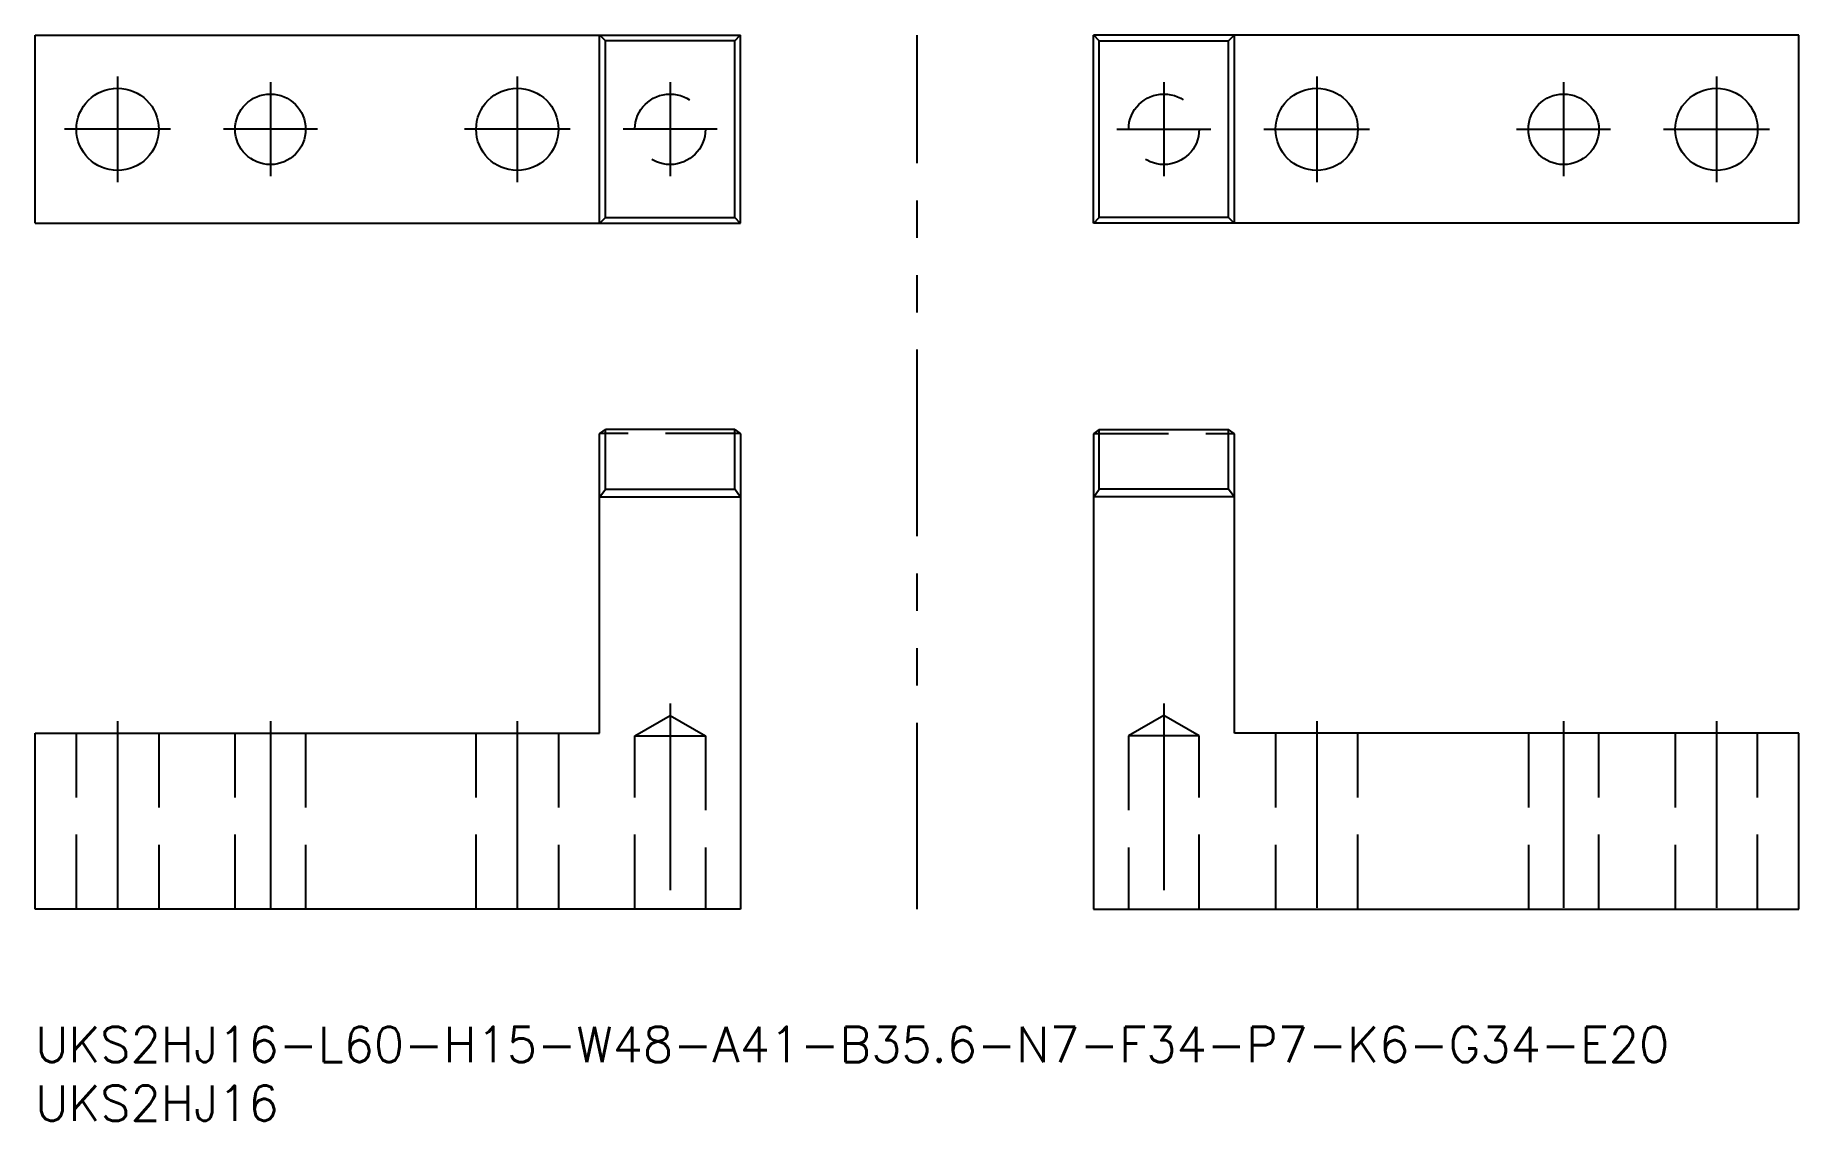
# Model space of a CAD drawing. Extents: x 0 to 150, y -8 to 84.
import ezdxf

# ---------------------------------------------------------------- set-up
doc = ezdxf.new("R2010")
doc.units = 0
doc.header["$LTSCALE"] = 0.5
for name, pattern in [('CENTER', [50.8, 31.75, -6.35, 6.35, -6.35]), ('DASHED', [19.05, 12.7, -6.35]), ('PHANTOM', [63.5, 31.75, -6.35, 6.35, -6.35, 6.35, -6.35])]:
    doc.linetypes.add(name, pattern=pattern)
for name, color, linetype in [('MSM_CENTER', 1, 'CENTER'), ('MSM_CONTINUOUS', 7, 'CONTINUOUS'), ('MSM_DASHED', 4, 'DASHED'), ('MSM_IMAGINARY', 6, 'PHANTOM'), ('MSM_PART_NUMBER', 7, 'CONTINUOUS')]:
    doc.layers.add(name, color=color, linetype=linetype)
doc.styles.get("Standard").update_dxf_attribs({"font": 'txt.shx', "height": 1, "bigfont": 'bigfont.shx'})

# ---------------------------------------------------------------- blocks, each defined once
blk = doc.blocks.new('*U44')
at = {"layer": 'MSM_PART_NUMBER'}
blk.add_text('UKS2HJ16-L60-H15-W48-A41-B35.6-N7-F34-P7-K6-G34-E20', height=3, dxfattribs=at).set_placement((0, -3))
blk = doc.blocks.new('*U45')
at = {"layer": 'MSM_PART_NUMBER'}
blk.add_text('UKS2HJ16', height=3, dxfattribs=at).set_placement((0, -8))

msp = doc.modelspace()

# ---------------------------------------------------------------- linework, layer by layer
at = {"layer": 'MSM_CENTER'}
for p, q in [((7, 80.88), (7, 71.88)), ((20, 80.38), (20, 72.38)), ((41, 80.88), (41, 71.88)), ((54, 80.38), (54, 72.38)), ((96, 80.38), (96, 72.38)), ((109, 80.88), (109, 71.88)), ((130, 80.38), (130, 72.38)), ((143, 80.88), (143, 71.88)), ((11.5, 76.38), (2.5, 76.38)), ((24, 76.38), (16, 76.38)), ((45.5, 76.38), (36.5, 76.38)), ((58, 76.38), (50, 76.38)), ((92, 76.38), (100, 76.38)), ((104.5, 76.38), (113.5, 76.38)), ((126, 76.38), (134, 76.38)), ((138.5, 76.38), (147.5, 76.38)), ((54, 27.5), (54, 9)), ((96, 27.5), (96, 9)), ((7, 26), (7, 9)), ((20, 26), (20, 9)), ((41, 26), (41, 9)), ((109, 26), (109, 9)), ((130, 26), (130, 9)), ((143, 26), (143, 9))]:
    msp.add_line(p, q, dxfattribs=at)
at = {"layer": 'MSM_CONTINUOUS'}
for p, q in [((0, 84.38), (60, 84.38)), ((0, 68.38), (0, 84.38)), ((48, 68.38), (48, 84.38)), ((48.03, 84.38), (48.5, 83.91)), ((59.5, 83.91), (59.97, 84.38)), ((60, 68.38), (60, 84.38)), ((150, 84.38), (90, 84.38)), ((90, 68.38), (90, 84.38)), ((90.5, 83.91), (90.03, 84.38)), ((101.97, 84.38), (101.5, 83.91)), ((102, 68.38), (102, 84.38)), ((150, 68.38), (150, 84.38)), ((48.5, 68.86), (48.5, 83.91)), ((59.5, 83.91), (48.5, 83.91)), ((59.5, 68.86), (59.5, 83.91)), ((90.5, 68.86), (90.5, 83.91)), ((90.5, 83.91), (101.5, 83.91)), ((101.5, 68.86), (101.5, 83.91)), ((0, 68.38), (60, 68.38)), ((48.03, 68.38), (48.5, 68.86)), ((48.5, 68.86), (59.5, 68.86)), ((59.97, 68.38), (59.5, 68.86)), ((150, 68.38), (90, 68.38)), ((90.03, 68.38), (90.5, 68.86)), ((101.5, 68.86), (90.5, 68.86)), ((101.97, 68.38), (101.5, 68.86)), ((48, 50.47), (48.03, 50.5)), ((48, 25), (48, 50.47)), ((48.03, 50.5), (48.5, 50.84)), ((59.5, 50.84), (48.5, 50.84)), ((48.5, 45.76), (48.5, 50.84)), ((59.5, 45.76), (59.5, 50.84)), ((59.5, 50.84), (59.97, 50.5)), ((59.97, 50.5), (60, 50.47)), ((60, 50.47), (60, 10)), ((90.03, 50.5), (90, 50.47)), ((90, 50.47), (90, 10)), ((90.5, 50.84), (90.03, 50.5)), ((90.5, 50.84), (101.5, 50.84)), ((90.5, 45.76), (90.5, 50.84)), ((101.97, 50.5), (101.5, 50.84)), ((101.5, 45.76), (101.5, 50.84)), ((102, 50.47), (101.97, 50.5)), ((102, 25), (102, 50.47)), ((48, 45.07), (48.03, 45.1)), ((48.03, 45.1), (48.5, 45.76)), ((48.03, 45.1), (59.97, 45.1)), ((48.5, 45.76), (59.5, 45.76)), ((59.97, 45.1), (59.5, 45.76)), ((59.97, 45.1), (60, 45.07)), ((90.03, 45.1), (90, 45.07)), ((90.03, 45.1), (90.5, 45.76)), ((101.97, 45.1), (90.03, 45.1)), ((101.5, 45.76), (90.5, 45.76)), ((101.97, 45.1), (101.5, 45.76)), ((102, 45.07), (101.97, 45.1)), ((0, 25), (48, 25)), ((0, 10), (0, 25)), ((150, 25), (102, 25)), ((150, 10), (150, 25)), ((60, 10), (0, 10)), ((90, 10), (150, 10))]:
    msp.add_line(p, q, dxfattribs=at)
for centre, radius in [((7, 76.38), 3.5), ((41, 76.38), 3.5), ((109, 76.38), 3.5), ((143, 76.38), 3.5), ((20, 76.38), 3), ((130, 76.38), 3)]:
    msp.add_circle(centre, radius, dxfattribs=at)
at = {"layer": 'MSM_DASHED'}
for p, q in [((59.97, 50.5), (48.03, 50.5)), ((90.03, 50.5), (101.97, 50.5)), ((51, 24.77), (54, 26.5)), ((54, 26.5), (57, 24.77)), ((96, 26.5), (93, 24.77)), ((99, 24.77), (96, 26.5)), ((3.5, 10), (3.5, 25)), ((10.5, 25), (10.5, 10)), ((17, 10), (17, 25)), ((23, 25), (23, 10)), ((37.5, 10), (37.5, 25)), ((44.5, 25), (44.5, 10)), ((51, 24.77), (57, 24.77)), ((51, 10), (51, 24.77)), ((57, 24.77), (57, 10)), ((99, 24.77), (93, 24.77)), ((93, 24.77), (93, 10)), ((99, 10), (99, 24.77)), ((105.5, 25), (105.5, 10)), ((112.5, 10), (112.5, 25)), ((127, 25), (127, 10)), ((133, 10), (133, 25)), ((139.5, 25), (139.5, 10)), ((146.5, 10), (146.5, 25))]:
    msp.add_line(p, q, dxfattribs=at)
for centre in [(54, 76.38), (96, 76.38)]:
    msp.add_circle(centre, 3, dxfattribs=at)
at = {"layer": 'MSM_IMAGINARY'}
msp.add_line((75, 10), (75, 84.38), dxfattribs=at)

# ---------------------------------------------------------------- block references
at = {"layer": 'MSM_CONTINUOUS'}
for name in ['*U44', '*U45']:
    msp.add_blockref(name, (0, 0), dxfattribs=at)

doc.saveas('drawing.dxf')
